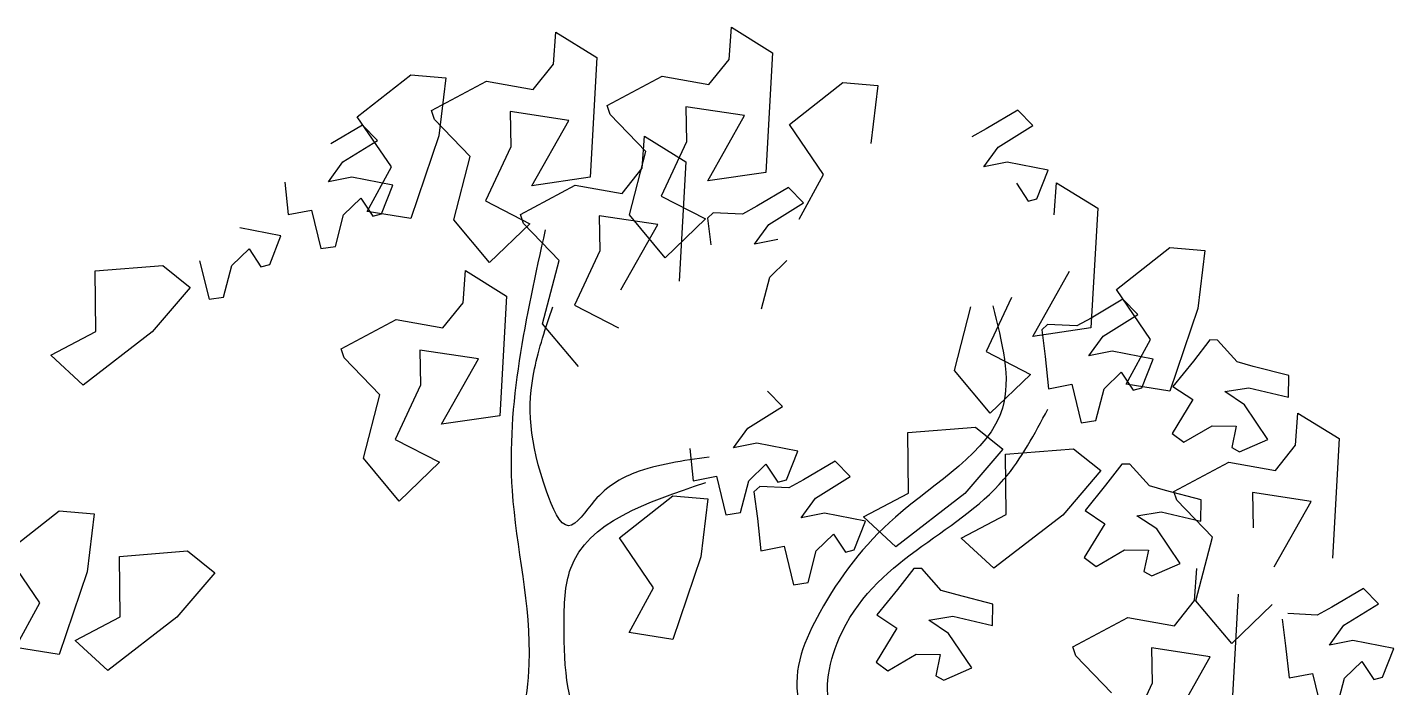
# Model space of a CAD drawing. Extents: x 225694 to 1397201, y -46174 to 794826.
# Drawn here: x 653760 to 658795, y 578744 to 581177 of the extents above; entities that cross this region are included whole.
import ezdxf

# ---------------------------------------------------------------- set-up
doc = ezdxf.new("R2010")
doc.units = 0
doc.header["$LTSCALE"] = 0.5
doc.header["$MEASUREMENT"] = 0
doc.layers.add('树', color=124, linetype='Continuous')
doc.styles.get("Standard").update_dxf_attribs({"font": 'rs.shx', "bigfont": 'hztxt.shx'})

# ---------------------------------------------------------------- blocks, each defined once
blk = doc.blocks.new('银杏')
at = {"layer": '树', "color": 60}
for p, q in [((-621.4197071224917, 2729.09199325426), (-503.2966103975195, 2840.556842279271)), ((-503.2966103975195, 2840.556842279271), (-122.7856906394009, 2715.402495427174)), ((221.7613271425944, 2834.999495012336), (160.6098690617364, 2709.547692533699)), ((304.7598524761852, 2774.100383649231), (221.7613271425944, 2834.999495012336)), ((64.36132012470625, 2824.11231508723), (1.737453973619267, 2789.368565470097)), ((1.737453973619267, 2789.368565470097), (35.054444787791, 2670.397800825187)), ((103.8036989651155, 2693.453389042639), (64.36132012470625, 2824.11231508723)), ((236.1760668510105, 2720.963538488955), (305.0675444479566, 2743.762776115094)), ((305.0675444479566, 2743.762776115094), (304.7598524761852, 2774.100383649231)), ((-750.162032317603, 2732.055239353911), (-810.7283966226969, 2624.371534776525)), ((-681.3127309402917, 2712.341019892716), (-750.162032317603, 2732.055239353911)), ((-745.8125700235832, 2592.061233723653), (-681.3127309402917, 2712.341019892716)), ((-519.968846070813, 2693.852031886694), (-621.4197071224917, 2729.09199325426)), ((160.6098690617364, 2709.547692533699), (155.4075569517445, 2630.223031340283)), ((275.1452851758804, 2650.723476915271), (236.1760668510105, 2720.963538488955)), ((-455.6973225299735, 2607.141385653173), (-519.968846070813, 2693.852031886694)), ((-324.6318941742647, 2695.278331021429), (-403.9279959986452, 2513.829771013116)), ((-145.3848198952619, 2519.814597098739), (-324.6318941742647, 2695.278331021429)), ((35.054444787791, 2670.397800825187), (48.30446839123033, 2616.732289634761)), ((155.4075569517445, 2630.223031340283), (103.8036989651155, 2693.453389042639)), ((-810.7283966226969, 2624.371534776525), (-839.3064619631041, 2577.05510636291)), ((-562.315719867358, 2608.740806323127), (-694.2641507948283, 2563.273596763262)), ((-546.6890743861441, 2506.989811615669), (-562.315719867358, 2608.740806323127)), ((-522.9411427455489, 2462.887752181501), (-455.6973225299735, 2607.141385653173)), ((48.30446839123033, 2616.732289634761), (18.10754303424619, 2523.540605574963)), ((370.503784090979, 2596.681684555137), (275.1452851758804, 2650.723476915271)), ((-1267.201087774942, 2458.492135026609), (-1226.906977569917, 2568.650498985429)), ((-1226.906977569917, 2568.650498985429), (-1045.628186070593, 2495.883788199746)), ((-839.3064619631041, 2577.05510636291), (-926.5553844051901, 2532.511085294769)), ((-754.0337468145881, 2510.861181096756), (-745.8125700235832, 2592.061233723653)), ((-694.2641507948283, 2563.273596763262), (-754.0337468145881, 2510.861181096756)), ((-926.5553844051901, 2532.511085294769), (-933.8990928123239, 2506.86415596318)), ((-654.8703831399325, 2440.689825590351), (-632.7585578237195, 2517.91244796908)), ((-632.7585578237195, 2517.91244796908), (-567.9234313147608, 2485.320312526193)), ((-403.9279959986452, 2513.829771013116), (-289.7002718581352, 2485.343162928359)), ((226.9691846135538, 2471.453778386698), (232.171496727271, 2550.778439572663)), ((232.171496727271, 2550.778439572663), (364.8515565812122, 2547.950981492293)), ((-1045.628186070593, 2495.883788199746), (-803.076998519944, 2334.211303210002)), ((-933.8990928123239, 2506.86415596318), (-879.7372082446236, 2435.856077839737)), ((-567.9234313147608, 2485.320312526193), (-546.6890743861441, 2506.989811615669)), ((-24.75704165478237, 2479.792212479399), (65.98150320048444, 2316.240536265657)), ((31.04987466870807, 2500.212701912154), (119.5584040840622, 2488.300644207397)), ((119.5584040840622, 2488.300644207397), (226.9691846135538, 2471.453778386698)), ((-1177.352997208247, 2249.31354737014), (-1267.201087774942, 2458.492135026609)), ((-879.7372082446236, 2435.856077839737), (-815.698850029381, 2347.992653491092)), ((-625.6550597578753, 2335.047866516863), (-654.8703831399325, 2440.689825590351)), ((-475.7917702749837, 2260.066253687837), (-522.9411427455489, 2462.887752181501)), ((-815.698850029381, 2347.992653491092), (-755.9292540133465, 2400.405069155269)), ((-755.9292540133465, 2400.405069155269), (-664.1095987495501, 2304.586784325191)), ((-88.28728750371374, 2379.903482806054), (292.2236322544049, 2254.749135954422)), ((-803.076998519944, 2334.211303210002), (-862.7677611515392, 2199.099972562515)), ((-664.1095987495501, 2304.586784325191), (-625.6550597578753, 2335.047866516863)), ((-424.9983170714695, 2341.215074487613), (-485.5646813765634, 2233.531369910692)), ((-294.0125339545775, 2345.495671546669), (-444.2548795037437, 2262.141149438568)), ((-356.1490156932268, 2321.500855025952), (-424.9983170714695, 2341.215074487613)), ((-103.2955361141358, 2237.412086820812), (-294.0125339545775, 2345.495671546669)), ((-986.5482349258382, 2316.13613535522), (-1177.352997208247, 2249.31354737014)), ((-1077.949952727417, 2296.649916578666), (-1140.573818878504, 2261.906166961999)), ((-1038.507573886076, 2165.99099053361), (-1077.949952727417, 2296.649916578666)), ((-862.7677611515392, 2199.099972562515), (-986.5482349258382, 2316.13613535522)), ((-920.5499457104597, 2307.537096502841), (-981.7014037894551, 2182.08529402467)), ((-837.5514203759376, 2246.637985140202), (-920.5499457104597, 2307.537096502841)), ((-420.6488547774497, 2201.221068857354), (-356.1490156932268, 2321.500855025952)), ((65.98150320048444, 2316.240536265657), (-103.2955361141358, 2237.412086820812)), ((-1574.18014692259, 2147.353855599766), (-1456.057050198549, 2258.818704624777)), ((-1456.057050198549, 2258.818704624777), (-1075.546130439499, 2133.664357772213)), ((-1140.573818878504, 2261.906166961999), (-1107.2568280634, 2142.935402315692)), ((-837.2437284032349, 2216.300377606065), (-837.5514203759376, 2246.637985140202)), ((-444.2548795037437, 2262.141149438568), (-475.7917702749837, 2260.066253687837)), ((-104.9595231779385, 2233.198672414408), (-206.4103842286859, 2268.438633781509)), ((-906.1352060011122, 2193.50113997946), (-837.2437284032349, 2216.300377606065)), ((-485.5646813765634, 2233.531369910692), (-514.1427467169706, 2186.214941496146)), ((-428.8700315675233, 2120.021016229992), (-420.6488547774497, 2201.221068857354)), ((-237.1520046202932, 2217.900641457294), (-369.1004355477635, 2172.433431896497)), ((-221.5253591400106, 2116.149646749836), (-237.1520046202932, 2217.900641457294)), ((-40.68799963709898, 2146.488026180421), (-104.9595231779385, 2233.198672414408)), ((90.37742871860974, 2234.624971549609), (11.08132689422928, 2053.176411540364)), ((269.6245029985439, 2059.161237626453), (90.37742871860974, 2234.624971549609)), ((-986.903715899447, 2102.760632831254), (-1038.507573886076, 2165.99099053361)), ((-981.7014037894551, 2182.08529402467), (-986.903715899447, 2102.760632831254)), ((-867.1659876762424, 2123.261078407173), (-906.1352060011122, 2193.50113997946)), ((-514.1427467169706, 2186.214941496146), (-601.3916691590566, 2141.670920428005)), ((-369.1004355477635, 2172.433431896497), (-428.8700315675233, 2120.021016229992)), ((-1622.060136439512, 2131.612589764525), (-1683.211594519438, 2006.160787284956)), ((-1539.061611104989, 2070.713478400954), (-1622.060136439512, 2131.612589764525)), ((-1472.729285871843, 2112.1138942322), (-1574.18014692259, 2147.353855599766)), ((-1098.145259696292, 1938.076459445176), (-1277.392333975295, 2113.5401933674)), ((-1107.2568280634, 2142.935402315692), (-1094.006804460892, 2089.269891125732)), ((-1075.546130439499, 2133.664357772213), (-1098.145259696292, 1938.076459445176)), ((-771.8074887611438, 2069.219286046107), (-867.1659876762424, 2123.261078407173)), ((-601.3916691590566, 2141.670920428005), (-608.7353775661904, 2116.023991096881)), ((-608.7353775661904, 2116.023991096881), (-554.5734929984901, 2045.015912973438)), ((-329.706667893799, 2049.849660724518), (-307.594842577586, 2127.072283102782)), ((-307.594842577586, 2127.072283102782), (-242.7597160686273, 2094.480147659895)), ((-242.7597160686273, 2094.480147659895), (-221.5253591400106, 2116.149646749836)), ((-107.9318198517431, 2002.234392709215), (-40.68799963709898, 2146.488026180421)), ((-1538.753919133218, 2040.375870866817), (-1539.061611104989, 2070.713478400954)), ((-1094.006804460892, 2089.269891125732), (-1124.203729817877, 1996.078207066399)), ((-777.4597162709106, 2020.488582982798), (-771.8074887611438, 2069.219286046107)), ((-1607.645396731095, 2017.576633239747), (-1538.753919133218, 2040.375870866817)), ((-915.342088238569, 1943.991379877203), (-910.1397761239205, 2023.316041063634)), ((-910.1397761239205, 2023.316041063634), (-777.4597162709106, 2020.488582982798)), ((-700.3214223517571, 1972.805746885599), (-605.6898299951572, 2042.111895208829)), ((-605.6898299951572, 2042.111895208829), (-495.2204669222701, 1881.010950861615)), ((-554.5734929984901, 2045.015912973438), (-490.5351347832475, 1957.152488624793)), ((-300.4913445117418, 1944.207701650565), (-329.706667893799, 2049.849660724518)), ((11.08132689422928, 2053.176411540364), (125.3090510356706, 2024.689803455607)), ((125.3090510356706, 2024.689803455607), (278.3967959608417, 1895.729491992504)), ((-1124.203729817877, 1996.078207066399), (-1111.261398183415, 1972.750303402194)), ((-1111.261398183415, 1972.750303402194), (-1022.752868767129, 1960.838245698367)), ((-741.5946957713459, 1748.919887991739), (-700.3214223517571, 1972.805746885599)), ((-490.5351347832475, 1957.152488624793), (-430.765538767213, 2009.564904289437)), ((-430.765538767213, 2009.564904289437), (-338.9458835034166, 1913.746619458892)), ((-60.78244738117792, 1799.412894215086), (-107.9318198517431, 2002.234392709215)), ((-1022.752868767129, 1960.838245698367), (-915.342088238569, 1943.991379877203)), ((-338.9458835034166, 1913.746619458892), (-300.4913445117418, 1944.207701650565)), ((-1242.460711659165, 1903.60502527433), (-1089.372966733063, 1774.644713810296)), ((-1089.372966733063, 1774.644713810296), (-977.5174814558122, 1898.05407482537)), ((-977.5174814558122, 1898.05407482537), (-886.7789366005454, 1734.502398611628)), ((-495.2204669222701, 1881.010950861615), (-383.0854390731547, 1611.94812080788)), ((120.9967889392283, 1884.842312074383), (-29.24555660993792, 1801.487789965817)), ((-29.24555660993792, 1801.487789965817), (-60.78244738117792, 1799.412894215086)), ((-1056.055975915166, 1655.673949166783), (-1246.772973755607, 1763.75753389264)), ((-853.96459861123, 1674.979604849243), (-759.3330062536988, 1744.285753172473)), ((-759.3330062536988, 1744.285753172473), (-648.8636431808118, 1583.184808825725)), ((-545.7690344864968, 1698.680202913121), (-741.5946957713459, 1748.919887991739)), ((-886.7789366005454, 1734.502398611628), (-1056.055975915166, 1655.673949166783)), ((-507.6974373154808, 1532.639176116441), (-545.7690344864968, 1698.680202913121)), ((-895.2378720308188, 1451.093745955382), (-853.96459861123, 1674.979604849243)), ((-383.0854390731547, 1611.94812080788), (-507.6974373154808, 1532.639176116441)), ((-648.8636431808118, 1583.184808825725), (-536.7286153326277, 1314.121978771524)), ((-267.4535434881691, 1578.281637042877), (-328.0199077923317, 1470.597932465957)), ((-198.6042421099264, 1558.567417581216), (-267.4535434881691, 1578.281637042877)), ((-263.104081193218, 1438.287631413084), (-198.6042421099264, 1558.567417581216)), ((-328.0199077923317, 1470.597932465957), (-356.5979731327388, 1423.281504051411)), ((-699.4122107459698, 1400.854060877231), (-895.2378720308188, 1451.093745955382)), ((-356.5979731327388, 1423.281504051411), (-443.8468955738936, 1378.737482983735)), ((-271.3252579832915, 1357.087578785722), (-263.104081193218, 1438.287631413084)), ((-79.60723103699274, 1454.967204012559), (-211.5556619644631, 1409.499994451762)), ((-63.98058555484749, 1353.216209305567), (-79.60723103699274, 1454.967204012559)), ((-661.3406135740224, 1234.813034080551), (-699.4122107459698, 1400.854060877231)), ((-443.8468955738936, 1378.737482983735), (-451.1906039819587, 1353.090553652146)), ((-211.5556619644631, 1409.499994451762), (-271.3252579832915, 1357.087578785722)), ((-451.1906039819587, 1353.090553652146), (-397.0287194142584, 1282.082475529169)), ((-172.161894308636, 1286.916223280248), (-150.0500689924229, 1364.138845658046)), ((-150.0500689924229, 1364.138845658046), (-85.21494248439558, 1331.546710214694)), ((-85.21494248439558, 1331.546710214694), (-63.98058555484749, 1353.216209305567)), ((-536.7286153326277, 1314.121978771524), (-661.3406135740224, 1234.813034080551)), ((-397.0287194142584, 1282.082475529169), (-332.9903611980844, 1194.219051180524)), ((-142.9465709265787, 1181.274264205829), (-172.161894308636, 1286.916223280248)), ((-645.8219912687782, 1237.593475844827), (-706.9734493496362, 1112.14167336619)), ((-562.8234659342561, 1176.694364482188), (-645.8219912687782, 1237.593475844827)), ((-332.9903611980844, 1194.219051180524), (-273.2207651820499, 1246.631466844236)), ((-273.2207651820499, 1246.631466844236), (-181.4011099201161, 1150.813182014623)), ((-803.221998285735, 1226.706295919721), (-865.845864436822, 1191.962546303053)), ((-865.845864436822, 1191.962546303053), (-832.528873621719, 1072.991781658144)), ((-763.7796194453258, 1096.047369875596), (-803.221998285735, 1226.706295919721)), ((-631.407251560362, 1123.557519321446), (-562.5157739624847, 1146.356756948051)), ((-562.5157739624847, 1146.356756948051), (-562.8234659342561, 1176.694364482188)), ((-181.4011099201161, 1150.813182014623), (-142.9465709265787, 1181.274264205829)), ((-706.9734493496362, 1112.14167336619), (-712.1757614586968, 1032.81701217324)), ((-592.4380332354922, 1053.317457747762), (-631.407251560362, 1123.557519321446)), ((-1087.686332514742, 1068.885353029822), (-1150.310198664898, 1034.14160341362)), ((-1048.243953674333, 938.2264269856969), (-1087.686332514742, 1068.885353029822)), ((-930.2863254968543, 1079.772532955394), (-991.4377835777123, 954.3207304767566)), ((-847.2878001641948, 1018.873421592289), (-930.2863254968543, 1079.772532955394)), ((-832.528873621719, 1072.991781658144), (-819.278850019211, 1019.326270467718)), ((-712.1757614586968, 1032.81701217324), (-763.7796194453258, 1096.047369875596)), ((-497.0795343194623, 999.2756653880933), (-592.4380332354922, 1053.317457747762)), ((-819.278850019211, 1019.326270467718), (-849.4757753771264, 926.1345864083851)), ((-846.980108191492, 988.535814058152), (-847.2878001641948, 1018.873421592289)), ((-915.8715857884381, 965.736576432013), (-846.980108191492, 988.535814058152)), ((-876.9023674635682, 895.4965148583287), (-915.8715857884381, 965.736576432013)), ((-502.7317618301604, 950.5449623247841), (-497.0795343194623, 999.2756653880933)), ((-996.6400956877042, 874.9960692833411), (-1048.243953674333, 938.2264269856969)), ((-991.4377835777123, 954.3207304767566), (-996.6400956877042, 874.9960692833411)), ((-849.4757753771264, 926.1345864083851), (-836.5334437417332, 902.8066827451112)), ((-640.6141337968875, 874.0477592191892), (-635.4118216831703, 953.3724204056198)), ((-635.4118216831703, 953.3724204056198), (-502.7317618301604, 950.5449623247841)), ((-781.5438685484696, 841.4547224981943), (-876.9023674635682, 895.4965148583287)), ((-836.5334437417332, 902.8066827451112), (-748.0249143254478, 890.8946250403533)), ((-748.0249143254478, 890.8946250403533), (-640.6141337968875, 874.0477592191892)), ((-787.1960960582364, 792.7240194353508), (-781.5438685484696, 841.4547224981943)), ((-925.0784680258948, 716.2268163292902), (-919.8761559121776, 795.5514775157208)), ((-919.8761559121776, 795.5514775157208), (-787.1960960582364, 792.7240194353508)), ((-894.55858534039, 637.4039939503418), (-854.2644751344342, 747.5623579082312)), ((-854.2644751344342, 747.5623579082312), (-672.9856836360414, 674.7956471220823)), ((-672.9856836360414, 674.7956471220823), (-430.4344960853923, 513.12316213327)), ((-804.7104947736952, 428.225406293408), (-894.55858534039, 637.4039939503418)), ((-430.4344960853923, 513.12316213327), (-490.1252587179188, 378.0118314857827)), ((-613.9057324903551, 495.0479942784877), (-804.7104947736952, 428.225406293408)), ((-490.1252587179188, 378.0118314857827), (-613.9057324903551, 495.0479942784877))]:
    blk.add_line(p, q, dxfattribs=at)
at = {"layer": '树'}
for p, q in [((-1779.460143456468, 2120.725409839419), (-1842.084009607555, 2085.981660222751)), ((-1740.017764616059, 1990.066483794362), (-1779.460143456468, 2120.725409839419)), ((-1842.084009607555, 2085.981660222751), (-1808.767018792452, 1967.010895576444)), ((-1808.767018792452, 1967.010895576444), (-1795.516995189944, 1913.345384386485)), ((-1688.41390662943, 1926.836126092006), (-1740.017764616059, 1990.066483794362)), ((-1683.211594519438, 2006.160787284956), (-1688.41390662943, 1926.836126092006)), ((-2083.174842883134, 1544.417105198489), (-2042.88073267811, 1654.575469157309)), ((-2042.88073267811, 1654.575469157309), (-1861.601941177854, 1581.808758370695)), ((-1993.32675231644, 1335.238517542952), (-2083.174842883134, 1544.417105198489)), ((-1802.521990033099, 1402.0611055271), (-1993.32675231644, 1335.238517542952)), ((-1678.741516259732, 1285.024942734395), (-1802.521990033099, 1402.0611055271)), ((-2357.436565659242, 1231.225541189429), (-2239.31346893427, 1342.69039021444)), ((-2239.31346893427, 1342.69039021444), (-1858.802549176151, 1217.536043362343)), ((-1727.932564383605, 1312.65566051763), (-1790.556430533761, 1277.911910901428)), ((-1688.490185542265, 1181.996734473971), (-1727.932564383605, 1312.65566051763)), ((-1790.556430533761, 1277.911910901428), (-1757.239439719589, 1158.941146256053)), ((-2255.985704607563, 1195.985579821863), (-2357.436565659242, 1231.225541189429)), ((-2191.714181066724, 1109.274933588342), (-2255.985704607563, 1195.985579821863)), ((-2060.648752711946, 1197.411878956598), (-2139.944854536327, 1015.963318948285)), ((-1881.401678432012, 1021.948145034374), (-2060.648752711946, 1197.411878956598)), ((-1858.802549176151, 1217.536043362343), (-1881.401678432012, 1021.948145034374)), ((-1631.684015445644, 1198.091037964565), (-1636.886327555636, 1118.766376770218)), ((-1517.148599332431, 1139.266822346137), (-1556.11781765637, 1209.50688391889)), ((-1757.239439719589, 1158.941146256053), (-1743.989416115219, 1105.275635065162)), ((-1636.886327555636, 1118.766376770218), (-1688.490185542265, 1181.996734473971)), ((-2258.958001282299, 965.0213001162047), (-2191.714181066724, 1109.274933588342)), ((-1743.989416115219, 1105.275635065162), (-1774.186341474066, 1012.083951005829)), ((-1421.790100416401, 1085.225029986468), (-1517.148599332431, 1139.266822346137)), ((-2139.944854536327, 1015.963318948285), (-2025.717130394885, 987.4767108639935)), ((-1774.186341474066, 1012.083951005829), (-1761.244009838672, 988.756047342089)), ((-2211.808628811734, 762.199801623472), (-2258.958001282299, 965.0213001162047)), ((-2080.477542974288, 856.6818503403338), (-1962.354446250247, 968.1466993644135)), ((-2025.717130394885, 987.4767108639935), (-1872.629385469714, 858.5163993994938)), ((-1962.354446250247, 968.1466993644135), (-1581.843526491197, 842.9923525127815)), ((-1872.629385469714, 858.5163993994938), (-1760.773900191532, 981.9257604150334)), ((-1761.244009838672, 988.756047342089), (-1672.735480422387, 976.8439896387281)), ((-1760.773900191532, 981.9257604150334), (-1670.035355336266, 818.3740842012921)), ((-2030.029392490396, 847.6292194823036), (-2180.271738040494, 764.2746973737376)), ((-1979.026681924472, 821.4418889727676), (-2080.477542974288, 856.6818503403338)), ((-1839.312394651817, 739.5456347559812), (-2030.029392490396, 847.6292194823036)), ((-1783.689730026992, 822.8681881079683), (-1862.985831852304, 641.4196280987235)), ((-1604.442655747989, 647.4044541857438), (-1783.689730026992, 822.8681881079683)), ((-1914.755158382701, 734.7312427387806), (-1979.026681924472, 821.4418889727676)), ((-1670.035355336266, 818.3740842012921), (-1839.312394651817, 739.5456347559812)), ((-2493.630126486765, 659.3431748911971), (-2375.507029761793, 770.8080239157425)), ((-2375.507029761793, 770.8080239157425), (-1994.996110002743, 645.6536770641105)), ((-2180.271738040494, 764.2746973737376), (-2211.808628811734, 762.199801623472)), ((-1981.998978598276, 590.4776092671091), (-1914.755158382701, 734.7312427387806)), ((-1032.489248555386, 733.0736821504543), (-925.0784680258948, 716.2268163292902)), ((-2392.179265436018, 624.1032135240966), (-2493.630126486765, 659.3431748911971)), ((-1994.996110002743, 645.6536770641105), (-2017.595239259535, 450.0657787361415)), ((-1862.985831852304, 641.4196280987235), (-1748.758107710863, 612.9330200148979)), ((-2327.907741894247, 537.3925672901096), (-2392.179265436018, 624.1032135240966)), ((-2196.842313538538, 625.529512658366), (-2276.13841536385, 444.0809526495868)), ((-2017.595239259535, 450.0657787361415), (-2196.842313538538, 625.529512658366)), ((-1748.758107710863, 612.9330200148979), (-1595.67036278476, 483.9727085508639)), ((-1595.67036278476, 483.9727085508639), (-1483.81487750751, 607.3820695650065)), ((-1934.849606127711, 387.6561107743764), (-1981.998978598276, 590.4776092671091)), ((-1753.070369806373, 473.0855286327424), (-1903.31271535554, 389.7310065241763)), ((-1562.353371966863, 365.0019439073512), (-1753.070369806373, 473.0855286327424)), ((-2276.13841536385, 444.0809526495868), (-2161.910691222409, 415.5943445652956)), ((-2161.910691222409, 415.5943445652956), (-2008.822946297238, 286.6340331021929)), ((-1393.076332652243, 443.8303933521966), (-1562.353371966863, 365.0019439073512)), ((-2008.822946297238, 286.6340331021929), (-1896.967461019056, 410.0433941163355)), ((-1903.31271535554, 389.7310065241763), (-1934.849606127711, 387.6561107743764)), ((-1896.967461019056, 410.0433941163355), (-1806.228916163789, 246.4917179025942)), ((-1975.505955478409, 167.6632684577489), (-2166.222953318851, 275.7468531840714)), ((-1806.228916163789, 246.4917179025942), (-1975.505955478409, 167.6632684577489)), ((-1801.019483291777, 161.3859598484123), (-1682.896386567736, 272.8508088729577)), ((-1682.896386567736, 272.8508088729577), (-1302.385466808686, 147.6964620213257)), ((-1699.568622241961, 126.1459984813118), (-1801.019483291777, 161.3859598484123)), ((-1302.385466808686, 147.6964620213257), (-1324.984596065478, -47.89143630617764)), ((-1635.29709870019, 39.43535224685911), (-1699.568622241961, 126.1459984813118)), ((-1504.231670344481, 127.5722976155812), (-1583.527772169793, -53.87626239319798)), ((-1324.984596065478, -47.89143630617764), (-1504.231670344481, 127.5722976155812)), ((-1702.540918915765, -104.8182812243467), (-1635.29709870019, 39.43535224685911)), ((-2056.999463511864, -90.62913021387067), (-2057.307155484566, -60.29152267880272)), ((-1583.527772169793, -53.87626239319798), (-1469.300048028352, -82.36287047702353)), ((-1469.300048028352, -82.36287047702353), (-1316.212303102249, -211.3231819410576)), ((-1316.212303102249, -211.3231819410576), (-1204.356817824999, -87.91382092644926)), ((-1204.356817824999, -87.91382092644926), (-1113.618272969732, -251.4654971392592)), ((-1655.3915464452, -307.6397797180107), (-1702.540918915765, -104.8182812243467)), ((-1473.612310124794, -222.2103618591791), (-1623.854655673029, -305.5648839672795)), ((-1282.895312284352, -330.2939465850359), (-1473.612310124794, -222.2103618591791)), ((-1113.618272969732, -251.4654971392592), (-1282.895312284352, -330.2939465850359)), ((-1623.854655673029, -305.5648839672795), (-1655.3915464452, -307.6397797180107)), ((-1135.355843431549, -979.0082271680003), (-1040.724251072155, -909.7020788489608)), ((-1040.724251072155, -909.7020788489608), (-930.2548879983369, -1070.80302319664)), ((-1176.629116848344, -1202.894086066051), (-1135.355843431549, -979.0082271680003))]:
    blk.add_line(p, q, dxfattribs=at)
at = {"layer": '树', "color": 76}
for p, q in [((-2395.151562109822, 393.1389338189038), (-2327.907741894247, 537.3925672901096)), ((-2348.002189639257, 190.3174353247741), (-2395.151562109822, 393.1389338189038)), ((-2166.222953318851, 275.7468531840714), (-2316.465298868017, 192.3923310755054)), ((-2481.196929949569, 154.3776628255146), (-2440.902819743613, 264.5360267838696)), ((-2440.902819743613, 264.5360267838696), (-2259.624028244289, 191.7693159977207)), ((-2316.465298868017, 192.3923310755054), (-2348.002189639257, 190.3174353247741)), ((-2259.624028244289, 191.7693159977207), (-2017.072840694571, 30.096831009374)), ((-2391.348839382874, -54.80092483095359), (-2481.196929949569, 154.3776628255146)), ((-2200.544077099534, 12.02166315319482), (-2391.348839382874, -54.80092483095359)), ((-2140.305680819089, 0.6075886838370934), (-2201.457138899015, -124.8442137957318)), ((-2076.763603326166, -105.0144996390445), (-2200.544077099534, 12.02166315319482)), ((-2057.307155484566, -60.29152267880272), (-2140.305680819089, 0.6075886838370934)), ((-2017.072840694571, 30.096831009374), (-2076.763603326166, -105.0144996390445)), ((-2297.705687836977, -10.27959124173503), (-2360.329553987132, -45.023340857937)), ((-2360.329553987132, -45.023340857937), (-2327.012563172029, -163.994105503778)), ((-2258.263308995636, -140.9385172853945), (-2297.705687836977, -10.27959124173503)), ((-2125.890941110672, -113.4283678395441), (-2056.999463511864, -90.62913021387067)), ((-2201.457138899015, -124.8442137957318), (-2206.659451008076, -204.1688749886816)), ((-2086.921722785803, -183.6684294132283), (-2125.890941110672, -113.4283678395441)), ((-2206.659451008076, -204.1688749886816), (-2258.263308995636, -140.9385172853945)), ((-1991.563223869773, -237.7102217728971), (-2086.921722785803, -183.6684294132283)), ((-1997.215451380471, -286.4409248362062), (-1991.563223869773, -237.7102217728971)), ((-2135.097823347198, -362.9381279418012), (-2129.895511234412, -283.6134667558363)), ((-2129.895511234412, -283.6134667558363), (-1997.215451380471, -286.4409248362062)), ((-2242.508603876689, -346.0912621206371), (-2135.097823347198, -362.9381279418012)), ((-2073.149936960312, -404.6280719850911), (-2134.30139504117, -530.0798744637286)), ((-1990.151411625789, -465.5271833486622), (-2073.149936960312, -404.6280719850911)), ((-2058.735197251895, -518.6640285094036), (-1989.843719654018, -495.8647908818675)), ((-1989.843719654018, -495.8647908818675), (-1990.151411625789, -465.5271833486622)), ((-2019.765978927026, -588.9040900821565), (-2058.735197251895, -518.6640285094036)), ((-1924.407480010996, -642.9458824418252), (-2019.765978927026, -588.9040900821565)), ((-1930.059707521694, -691.6765855056001), (-1924.407480010996, -642.9458824418252)), ((-2062.739767374704, -688.8491274242988), (-1930.059707521694, -691.6765855056001)), ((-2078.656072749989, -811.4509044912411), (-1984.024480390595, -742.1447561717359)), ((-1984.024480390595, -742.1447561717359), (-1873.555117317708, -903.2457005194155)), ((-2119.929346166784, -1035.336763388361), (-2078.656072749989, -811.4509044912411)), ((-1873.555117317708, -903.2457005194155), (-1761.420089470455, -1172.308530568494)), ((-1924.103684884729, -1085.576448463718), (-2119.929346166784, -1035.336763388361)), ((-1886.032087713713, -1251.617475259467), (-1924.103684884729, -1085.576448463718)), ((-930.2548879983369, -1070.80302319664), (-818.1198601529468, -1339.865853245719)), ((-1761.420089470455, -1172.308530568494), (-1886.032087713713, -1251.617475259467)), ((-980.8034555672202, -1253.133771140478), (-1176.629116848344, -1202.894086066051)), ((-1376.174160416471, -1358.403573562275), (-1335.880050213309, -1248.245209599729)), ((-1335.880050213309, -1248.245209599729), (-1154.601258711191, -1321.011920390069)), ((-942.7318583952729, -1419.174797937623), (-980.8034555672202, -1253.133771140478)), ((-1154.601258711191, -1321.011920390069), (-912.0500711586792, -1482.684405382606)), ((-1286.326069848845, -1567.582161218277), (-1376.174160416471, -1358.403573562275)), ((-818.1198601529468, -1339.865853245719), (-942.7318583952729, -1419.174797937623)), ((-1095.521307566436, -1500.759573234129), (-1286.326069848845, -1567.582161218277)), ((-971.7408337930683, -1617.795736025902), (-1095.521307566436, -1500.759573234129)), ((-912.0500711586792, -1482.684405382606), (-971.7408337930683, -1617.795736025902))]:
    blk.add_line(p, q, dxfattribs=at)
at = {"layer": '树', "color": 60, "linetype": 'Continuous'}
blk.add_open_spline([(735.492673655739, 1805.327630434767), (654.1442478523571, 1716.02833051344), (527.067907454074, 1576.531737653014), (229.435502435395, 1459.638656795644), (107.1650385412436, 1223.473474773522), (-20.45895402978073, 900.8908423814339), (-513.6287870847011, 1133.669735018604), (-521.9646420158408, 1619.305960771947), (-781.6630741696828, 1860.169206206003), (-850.6383912388701, 1924.141940220376)], degree=3, knots=[0, 0, 0, 0, 358.3097454800715, 559.7243060941289, 920.0680206029615, 1160.301927907135, 1416.925239624851, 2182.832788505004, 2459.82446833492, 2459.82446833492, 2459.82446833492, 2459.82446833492], dxfattribs=at)
at = {"layer": '树', "color": 36, "linetype": 'Continuous'}
for points, knots in [([(-1231.555441755103, 1835.74066168454), (-1106.17180379419, 1834.23420735971), (-794.6220920124557, 1830.491012327679), (-672.1547081273761, 1340.289006946942), (-429.1041357997531, 1030.340590707286), (-182.5080900684248, 833.1370807344138), (193.2624456383741, 920.1845032455018), (39.47918564123064, 471.3475858404522), (-14.49371163151139, 225.8730928293133), (-255.595772665354, 101.0024680846558), (-497.1667802868517, 149.8004735295397), (-879.7020034328082, 265.1988703342615), (-896.2066856018648, 547.1931044832634), (-908.37022079085, 755.0157547487179)], [0, 0, 0, 0, 344.0067919642897, 854.7783317696063, 1261.454442023452, 1563.349745146079, 1749.920344958022, 2178.552796024665, 2428.387806182495, 2535.812858469022, 2945.814140044388, 3136.734294957975, 3671.676795923417, 3671.676795923417, 3671.676795923417, 3671.676795923417]), ([(-987.9316511687357, 787.6966046734015), (-998.7374492618794, 701.2891368856626), (-1016.511510516053, 559.1606599292189), (-972.0533845306422, 397.0479128877731), (-837.5079645174417, 253.5099996062633), (-1154.876038440018, 212.3265420194603), (-1367.561485104901, 253.3181624518334), (-1547.012857943506, 371.6111278818744), (-1608.939371780725, 412.4326097388985)], [0, 0, 0, 0, 253.4763091610058, 416.933891108732, 537.8650818456032, 674.8063607652446, 1085.935508971848, 1302.568782150252, 1302.568782150252, 1302.568782150252, 1302.568782150252]), ([(-597.2096236844081, -1300.452342732227), (-457.5256479536672, -1250.833077380162), (-225.7681869653171, -1168.506991700377), (37.26806351030801, -947.057490605863), (80.98905609216413, -663.2873669282002), (-50.23710835829085, -419.4730957183151), (-145.7901716586485, -111.8634765366327), (-550.3530993636975, 85.75951957745043), (-1156.722005770515, 87.50928430882622), (-1597.998417287713, 317.4648539787043), (-1863.285845604958, 455.7099994538585)], [0, 0, 0, 0, 444.9410158867072, 738.2264113834685, 977.3891703376045, 1235.861110564975, 1558.613694130776, 1901.923017417685, 2485.057293824182, 3364.079319741305, 3364.079319741305, 3364.079319741305, 3364.079319741305])]:
    blk.add_open_spline(points, degree=3, knots=knots, dxfattribs=at)
at = {"layer": '树', "color": 60, "width": 0.8, "flags": 9}
for tag, p in [('XSIZE', (17.34706406737678, 275.556112123304)), ('YSIZE', (5.874245205661282, 269.190986964968))]:
    blk.add_attdef(tag, p, '', height=1.0368, rotation=299.0215333453626, dxfattribs=at)
blk = doc.blocks.new('EZHANGQIU')
at = {"layer": '树', "color": 0, "xscale": 1.1016, "yscale": 1.1016, "zscale": 1.1016}
blk.add_blockref('银杏', (-203.1596731494647, -425.7846117664594), dxfattribs=at)

msp = doc.modelspace()

# ---------------------------------------------------------------- block references
at = {"layer": '树', "color": 7, "rotation": 284.9686464037668}
msp.add_blockref('EZHANGQIU', (656178.3923889378, 578231.4151312013), dxfattribs=at)

doc.saveas('drawing.dxf')
